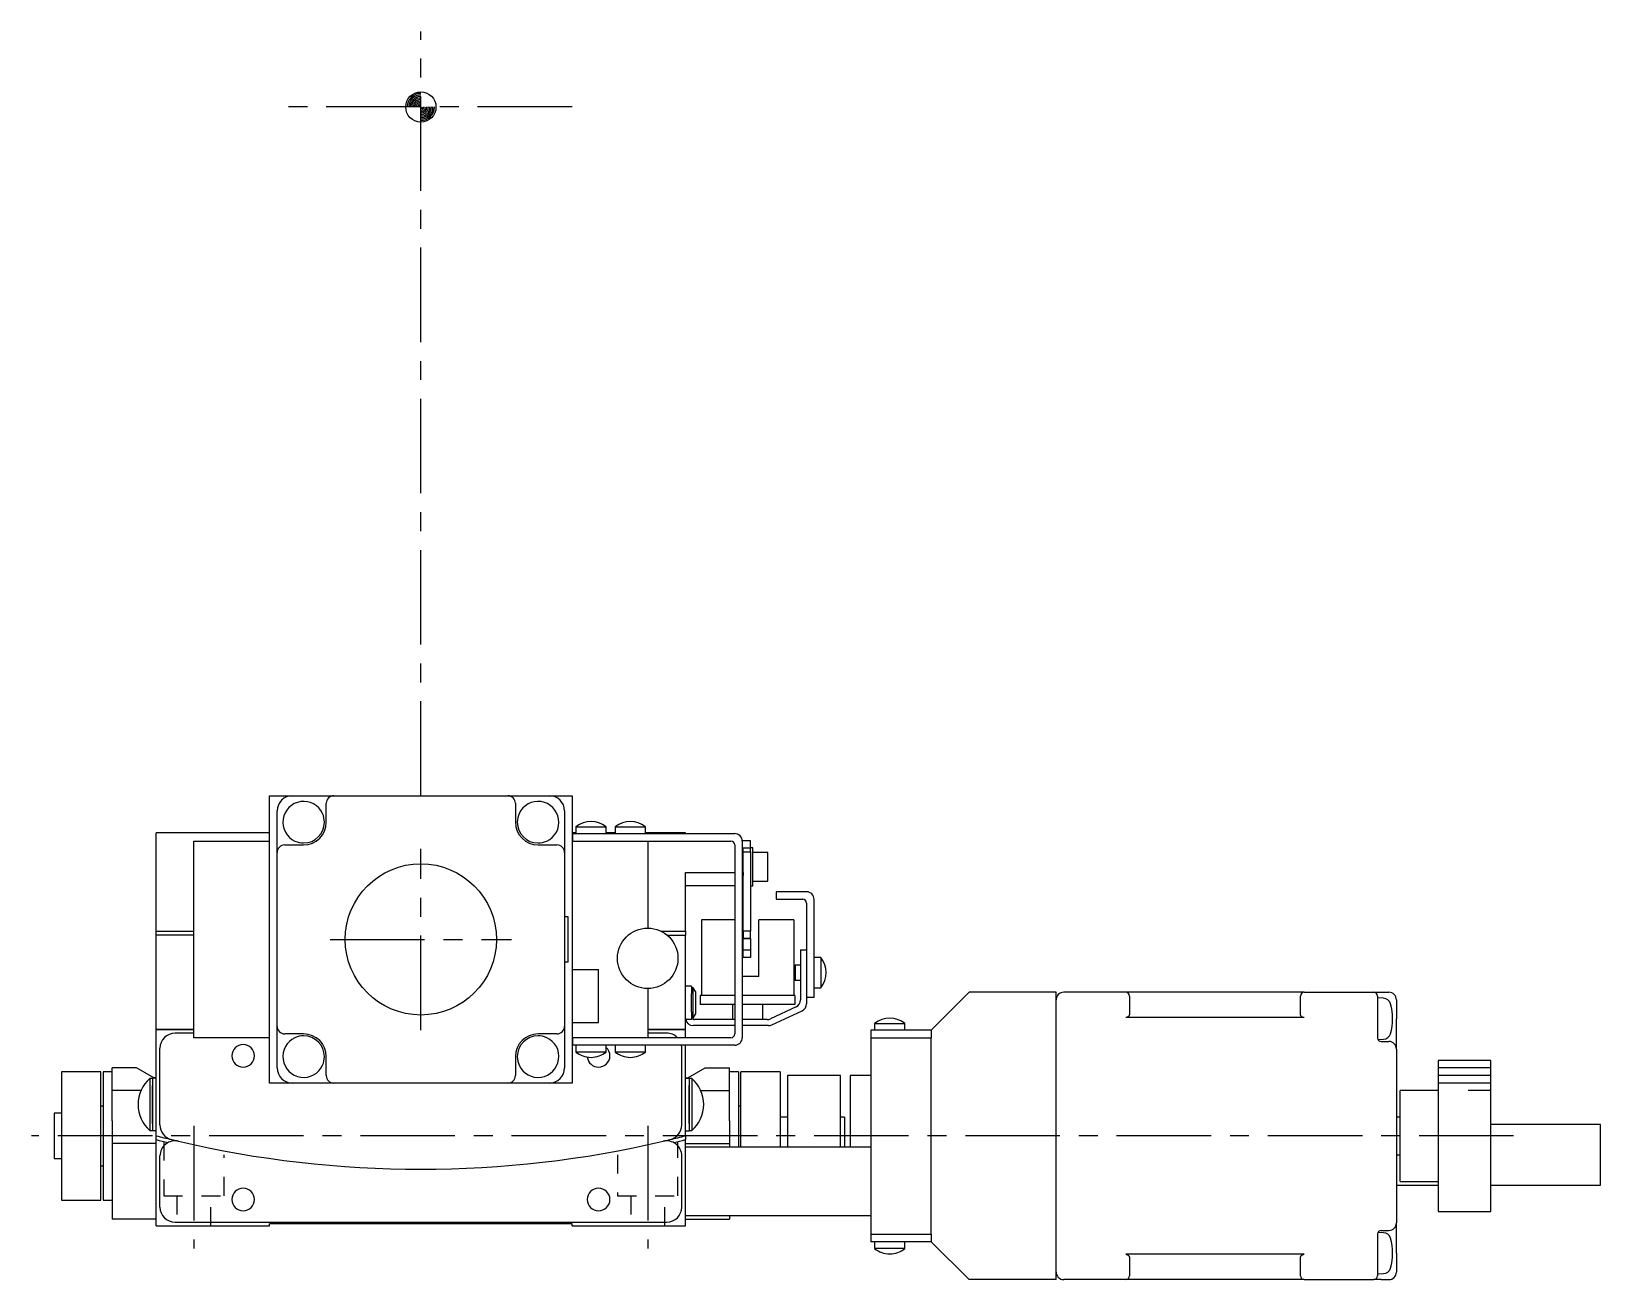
# Model space of a CAD drawing. Extents: x 118 to 838, y 27 to 540.
# Drawn here: x 202.3 to 409.7, y 55.5 to 220.6 of the extents above; entities that cross this region are included whole.
import ezdxf

# ---------------------------------------------------------------- set-up
doc = ezdxf.new("R2010")
doc.units = 0
doc.header["$LTSCALE"] = 10
doc.linetypes.add('CENTER', pattern=[2, 1.25, -0.25, 0.25, -0.25])
doc.linetypes.add('DOT', pattern=[0.5, 0.25, -0.25])
for name, color, linetype in [('1', 7, 'CONTINUOUS'), ('11', 7, 'CONTINUOUS'), ('2', 7, 'CONTINUOUS')]:
    doc.layers.add(name, color=color, linetype=linetype)

msp = doc.modelspace()

# ---------------------------------------------------------------- linework, layer by layer
at = {"layer": '1', "color": 7, "linetype": 'CONTINUOUS'}
for p, q in [((233.750001, 81.5), (233.750001, 119.5)), ((233.750001, 119.5), (236.750001, 119.5)), ((236.750001, 119.5), (240.835787, 119.5)), ((236.750001, 119.5), (238.101769, 119.5)), ((240.835787, 119.5), (242.250001, 119.5)), ((241.250001, 116), (241.250001, 118.5)), ((242.250001, 119.5), (265.250001, 119.5)), ((265.250001, 119.5), (266.664215, 119.5)), ((266.250001, 118.5), (266.250001, 116)), ((266.664215, 119.5), (270.750001, 119.5)), ((269.398233, 119.5), (270.750001, 119.5)), ((270.750001, 119.5), (273.750001, 119.5)), ((273.750001, 119.5), (273.750001, 96.5)), ((234.750001, 113.414214), (234.750001, 117.5)), ((234.750001, 116.148232), (234.750001, 117.5)), ((272.750001, 117.5), (272.750001, 113.414214)), ((272.750001, 117.5), (272.750001, 116.148232)), ((218.750001, 101.580506), (218.750001, 114.6)), ((233.750001, 114.6), (218.750001, 114.6)), ((274.250001, 114.6), (273.750001, 114.6)), ((273.850001, 113.5), (273.850001, 114.5)), ((273.850001, 114.5), (295.250001, 114.5)), ((274.250001, 115.397999), (276.250001, 115.397999)), ((274.250001, 115.397999), (274.250001, 114.5)), ((276.250001, 115.397999), (278.250001, 115.397999)), ((278.250001, 114.5), (278.250001, 115.397999)), ((279.450001, 114.6), (278.250001, 114.6)), ((279.450001, 115.397999), (281.450001, 115.397999)), ((279.450001, 115.397999), (279.450001, 114.5)), ((281.450001, 115.397999), (283.450001, 115.397999)), ((283.450001, 114.5), (283.450001, 115.397999)), ((288.750001, 114.6), (283.450001, 114.6)), ((288.750001, 114.5), (288.750001, 114.6)), ((223.750001, 87.5), (223.750001, 113.5)), ((223.750001, 113.5), (233.750001, 113.5)), ((234.750001, 112), (234.750001, 113.414214)), ((235.750001, 113), (238.250001, 113)), ((269.250001, 113), (271.750001, 113)), ((272.750001, 113.414214), (272.750001, 112)), ((273.750001, 113.5), (273.850001, 113.5)), ((273.850001, 113.5), (294.750001, 113.5)), ((283.750001, 113.5), (283.750001, 102)), ((295.250001, 113), (295.250001, 88)), ((296.244988, 113.6), (297.350001, 113.6)), ((296.250001, 113.5), (296.250001, 87.5)), ((296.350001, 112.6), (297.350001, 112.6)), ((296.350001, 109.36327), (296.350001, 112.6)), ((296.350001, 112.1), (297.350001, 112.1)), ((297.350001, 112.6), (297.350001, 113.6)), ((297.350001, 112.1), (297.350001, 112.6)), ((297.650001, 112.6), (297.350001, 112.6)), ((297.350001, 112.1), (297.350001, 101.6)), ((297.650001, 110.1), (297.650001, 112.6)), ((234.750001, 89), (234.750001, 112)), ((272.750001, 112), (272.750001, 89)), ((299.650001, 112), (297.650001, 112)), ((297.650001, 107.6), (297.650001, 110.1)), ((299.650001, 110.1), (299.650001, 112)), ((299.650001, 108.2), (299.650001, 110.1)), ((288.750001, 109.36327), (295.250001, 109.36327)), ((288.750001, 101.580506), (288.750001, 109.36327)), ((296.250001, 109.36327), (296.350001, 109.36327)), ((296.350001, 109.36327), (296.350001, 108.957718)), ((296.350001, 101.6), (296.350001, 108.957718)), ((297.650001, 108.2), (299.650001, 108.2)), ((295.250001, 107.6), (288.750001, 107.6)), ((296.350001, 107.6), (296.250001, 107.6)), ((297.350001, 107.6), (297.650001, 107.6)), ((300.750001, 106.8), (300.750001, 105.8)), ((304.750001, 106.8), (300.750001, 106.8)), ((300.750001, 105.8), (304.250001, 105.8)), ((304.750001, 105.3), (304.750001, 92.8)), ((305.750001, 92.8), (305.750001, 105.8)), ((273.250001, 103.5), (272.750001, 103.5)), ((273.250001, 97.5), (273.250001, 103.5)), ((290.850001, 103.1), (290.850001, 93.1)), ((295.250001, 103.1), (290.850001, 103.1)), ((298.450001, 95.6), (298.450001, 103.1)), ((303.050001, 103.1), (298.450001, 103.1)), ((303.050001, 103.1), (303.050001, 93.1)), ((218.750001, 101.580506), (223.750001, 101.580506)), ((218.750001, 101.055488), (218.750001, 101.580506)), ((218.750001, 88.6), (218.750001, 101.055488)), ((223.750001, 101.055488), (218.750001, 101.055488)), ((285.533249, 101.580506), (288.750001, 101.580506)), ((286.331472, 101.055488), (288.750001, 101.055488)), ((288.750001, 101.580506), (288.750001, 101.055488)), ((288.750001, 88.6), (288.750001, 101.055488)), ((297.350001, 101.6), (296.350001, 101.6)), ((296.350001, 101.6), (296.350001, 100.6)), ((296.350001, 100.6), (297.350001, 100.6)), ((297.350001, 100.6), (296.350001, 100.6)), ((296.350001, 99.1), (296.350001, 100.6)), ((297.350001, 100.6), (297.350001, 101.6)), ((297.350001, 100.6), (297.350001, 99.1)), ((296.350001, 99.1), (297.350001, 99.1)), ((296.350001, 98.1), (296.350001, 99.1)), ((297.350001, 98.1), (296.350001, 98.1)), ((297.350001, 99.1), (297.350001, 98.1)), ((303.950001, 99.1), (304.750001, 99.1)), ((303.950001, 99.1), (303.950001, 92.485003)), ((306.648, 98.1), (305.750001, 98.1)), ((306.648, 98.1), (306.648, 96.1)), ((273.250001, 97.5), (272.750001, 97.5)), ((273.750001, 96.5), (277.250001, 96.5)), ((273.750001, 96.5), (273.750001, 89.5)), ((277.250001, 89.5), (277.250001, 96.5)), ((298.450001, 95.6), (296.250001, 95.6)), ((303.250001, 97.1), (303.050001, 96.9)), ((303.250001, 97.1), (303.250001, 96.1)), ((303.950001, 97.1), (303.250001, 97.1)), ((303.250001, 96.1), (303.250001, 95.1)), ((306.648, 96.1), (306.648, 94.1)), ((283.750001, 94), (283.750001, 87.5)), ((289.550001, 94.3), (288.750001, 94.3)), ((289.550001, 94.3), (289.550001, 93.3)), ((289.761326, 94.1), (289.550001, 94.1)), ((289.761326, 90.1), (289.761326, 94.1)), ((290.050001, 93.6), (289.761326, 94.1)), ((290.050001, 93.6), (290.050001, 90.6)), ((303.050001, 95.3), (303.250001, 95.1)), ((303.250001, 95.1), (303.950001, 95.1)), ((305.750001, 94.1), (306.648, 94.1)), ((326.250001, 93.5), (321.250001, 88.5)), ((337.750001, 93.5), (326.250001, 93.5)), ((337.750001, 55.5), (337.750001, 93.5)), ((346.950001, 93.5), (338.750001, 93.5)), ((370.550001, 93.5), (346.950001, 93.5)), ((370.550001, 93.5), (379.750001, 93.5)), ((379.750001, 93.5), (380.750001, 93.5)), ((380.750001, 93.5), (381.750001, 93.5)), ((289.550001, 90.9), (289.550001, 93.3)), ((290.700001, 93.1), (290.700001, 91.9)), ((295.250001, 93.1), (290.700001, 93.1)), ((295.250001, 91.9), (290.700001, 91.9)), ((294.950001, 91.9), (294.950001, 89.9)), ((303.200001, 93.1), (296.250001, 93.1)), ((303.200001, 91.9), (296.250001, 91.9)), ((298.950001, 89.9), (298.950001, 91.9)), ((303.372619, 91.578695), (299.973569, 89.993692)), ((303.200001, 93.1), (303.200001, 91.9)), ((305.750001, 92.8), (304.750001, 92.8)), ((304.750001, 92.8), (304.750001, 91.975347)), ((347.450001, 93), (347.450001, 91.5)), ((347.450001, 91.5), (347.450001, 90.648232)), ((370.050001, 91.5), (370.050001, 93)), ((370.050001, 90.648232), (370.050001, 91.5)), ((380.250001, 93), (380.250001, 91.5)), ((381.053725, 92.707879), (380.250001, 92.75)), ((380.250001, 91.5), (380.250001, 87.414214)), ((382.750001, 92.5), (382.750001, 90)), ((273.750001, 89.5), (277.250001, 89.5)), ((273.750001, 89.5), (273.750001, 81.5)), ((288.750001, 90.1), (288.770205, 89.9)), ((289.550001, 89.9), (288.770205, 89.9)), ((289.550001, 90.9), (289.550001, 89.9)), ((289.550001, 90.1), (289.761326, 90.1)), ((289.761326, 90.1), (290.050001, 90.6)), ((295.250001, 89.9), (289.950001, 89.9)), ((299.550951, 89.9), (296.250001, 89.9)), ((300.150925, 89.193692), (304.172619, 91.069039)), ((313.750001, 89.397999), (317.750001, 89.397999)), ((313.750001, 89.397999), (313.750001, 88.5)), ((317.750001, 88.5), (317.750001, 89.397999)), ((346.974535, 90.148835), (346.950001, 90.148232)), ((370.550001, 90.148232), (346.950001, 90.148232)), ((346.99901, 90.15064), (346.974535, 90.148835)), ((347.023366, 90.153644), (346.99901, 90.15064)), ((347.047546, 90.15784), (347.023366, 90.153644)), ((347.071491, 90.163217), (347.047546, 90.15784)), ((347.095143, 90.169762), (347.071491, 90.163217)), ((347.118446, 90.17746), (347.095143, 90.169762)), ((347.141343, 90.186293), (347.118446, 90.17746)), ((347.163779, 90.196238), (347.141343, 90.186293)), ((347.185699, 90.207272), (347.163779, 90.196238)), ((347.207052, 90.219368), (347.185699, 90.207272)), ((347.227786, 90.232497), (347.207052, 90.219368)), ((347.247851, 90.246629), (347.227786, 90.232497)), ((347.267198, 90.261727), (347.247851, 90.246629)), ((347.285781, 90.277757), (347.267198, 90.261727)), ((347.303554, 90.294679), (347.285781, 90.277757)), ((347.320477, 90.312453), (347.303554, 90.294679)), ((347.336506, 90.331036), (347.320477, 90.312453)), ((347.351605, 90.350383), (347.336506, 90.331036)), ((347.365736, 90.370447), (347.351605, 90.350383)), ((347.378865, 90.391181), (347.365736, 90.370447)), ((347.390962, 90.412534), (347.378865, 90.391181)), ((347.401996, 90.434455), (347.390962, 90.412534)), ((347.411941, 90.456891), (347.401996, 90.434455)), ((347.420773, 90.479787), (347.411941, 90.456891)), ((347.428471, 90.50309), (347.420773, 90.479787)), ((347.435017, 90.526742), (347.428471, 90.50309)), ((347.440394, 90.550687), (347.435017, 90.526742)), ((347.444589, 90.574867), (347.440394, 90.550687)), ((347.447593, 90.599224), (347.444589, 90.574867)), ((347.449399, 90.623698), (347.447593, 90.599224)), ((347.450001, 90.648232), (347.449399, 90.623698)), ((370.050603, 90.623698), (370.050001, 90.648232)), ((370.052409, 90.599224), (370.050603, 90.623698)), ((370.055413, 90.574867), (370.052409, 90.599224)), ((370.059608, 90.550687), (370.055413, 90.574867)), ((370.064985, 90.526742), (370.059608, 90.550687)), ((370.071531, 90.50309), (370.064985, 90.526742)), ((370.079229, 90.479787), (370.071531, 90.50309)), ((370.088061, 90.456891), (370.079229, 90.479787)), ((370.098006, 90.434455), (370.088061, 90.456891)), ((370.10904, 90.412534), (370.098006, 90.434455)), ((370.121137, 90.391181), (370.10904, 90.412534)), ((370.134266, 90.370447), (370.121137, 90.391181)), ((370.148397, 90.350383), (370.134266, 90.370447)), ((370.163496, 90.331036), (370.148397, 90.350383)), ((370.179525, 90.312453), (370.163496, 90.331036)), ((370.196448, 90.294679), (370.179525, 90.312453)), ((370.214222, 90.277757), (370.196448, 90.294679)), ((370.232804, 90.261727), (370.214222, 90.277757)), ((370.252151, 90.246629), (370.232804, 90.261727)), ((370.272216, 90.232497), (370.252151, 90.246629)), ((370.29295, 90.219368), (370.272216, 90.232497)), ((370.314303, 90.207272), (370.29295, 90.219368)), ((370.336223, 90.196238), (370.314303, 90.207272)), ((370.358659, 90.186293), (370.336223, 90.196238)), ((370.381556, 90.17746), (370.358659, 90.186293)), ((370.404859, 90.169762), (370.381556, 90.17746)), ((370.428511, 90.163217), (370.404859, 90.169762)), ((370.452456, 90.15784), (370.428511, 90.163217)), ((370.476636, 90.153644), (370.452456, 90.15784)), ((370.500992, 90.15064), (370.476636, 90.153644)), ((370.525467, 90.148835), (370.500992, 90.15064)), ((370.550001, 90.148232), (370.525467, 90.148835)), ((382.750001, 86), (382.750001, 90)), ((218.750001, 74.529246), (218.750001, 88.6)), ((223.750001, 88.6), (218.750001, 88.6)), ((218.750001, 88.6), (223.750001, 88.6)), ((223.750001, 88.1), (221.250001, 88.1)), ((233.750001, 87.5), (223.750001, 87.5)), ((234.750001, 87.585786), (234.750001, 89)), ((234.750001, 83.5), (234.750001, 87.585786)), ((238.250001, 88), (235.750001, 88)), ((271.750001, 88), (269.250001, 88)), ((272.750001, 89), (272.750001, 87.585786)), ((272.750001, 87.585786), (272.750001, 83.5)), ((273.850001, 87.5), (273.750001, 87.5)), ((294.750001, 87.5), (273.850001, 87.5)), ((273.850001, 86.5), (273.850001, 87.5)), ((288.750001, 88.6), (283.750001, 88.6)), ((283.750001, 88.6), (288.750001, 88.6)), ((286.250001, 88.1), (283.750001, 88.1)), ((288.750001, 87.5), (288.750001, 88.6)), ((295.250001, 89.1), (289.750001, 89.1)), ((299.728306, 89.1), (296.250001, 89.1)), ((313.250001, 88.5), (313.250001, 87.5)), ((321.250001, 88.5), (313.250001, 88.5)), ((313.250001, 87.5), (321.250001, 87.5)), ((313.250001, 87.5), (313.250001, 61.5)), ((321.250001, 88.5), (321.250001, 87.5)), ((321.250001, 61.5), (321.250001, 87.5)), ((380.315038, 87.253408), (381.053725, 87.292121)), ((219.250001, 75.967166), (219.250001, 86.1)), ((295.250001, 86.5), (273.850001, 86.5)), ((274.250001, 86.5), (274.250001, 85.602001)), ((276.268114, 85.602001), (274.250001, 85.602001)), ((278.250001, 85.602001), (276.268114, 85.602001)), ((278.250001, 85.602001), (278.250001, 86.5)), ((279.450001, 86.5), (279.450001, 85.602001)), ((281.468114, 85.602001), (279.450001, 85.602001)), ((283.450001, 85.602001), (281.468114, 85.602001)), ((283.450001, 85.602001), (283.450001, 86.5)), ((288.250001, 75.967166), (288.250001, 86.1)), ((288.750001, 74.529246), (288.750001, 86.5)), ((380.750001, 87), (381.750001, 87)), ((382.750001, 86), (382.750001, 63)), ((206.250001, 83), (206.250001, 74.5)), ((211.450001, 83), (206.250001, 83)), ((211.450001, 74.5), (211.450001, 83)), ((211.750001, 83), (211.750001, 66)), ((212.950001, 83), (211.750001, 83)), ((216.151925, 83.5), (212.950001, 83.5)), ((212.950001, 80.5), (212.950001, 83.5)), ((218.452076, 82.172007), (216.151925, 83.5)), ((234.750001, 83.5), (234.750001, 84.851768)), ((241.250001, 82.5), (241.250001, 85)), ((266.250001, 85), (266.250001, 82.5)), ((272.750001, 84.851768), (272.750001, 83.5)), ((289.047926, 82.172007), (291.348077, 83.5)), ((291.348077, 83.5), (294.550001, 83.5)), ((294.550001, 80.5), (294.550001, 83.5)), ((295.750001, 83), (294.550001, 83)), ((295.750001, 83), (295.750001, 73)), ((296.050001, 74.5), (296.050001, 83)), ((301.250001, 83), (296.050001, 83)), ((301.250001, 83), (301.250001, 74.5)), ((388.250001, 84.5), (388.250001, 64.5)), ((395.250001, 84.5), (388.250001, 84.5)), ((395.250001, 64.5), (395.250001, 84.5)), ((218.250002, 82.113461), (217.907388, 82.113461)), ((217.907388, 82.113461), (217.907388, 75.213461)), ((218.750002, 82.172007), (218.250002, 82.172007)), ((218.250002, 82.172007), (218.250002, 82.163464)), ((218.250002, 82.172007), (218.250002, 82.163464)), ((218.750001, 82.163464), (218.250002, 82.163464)), ((218.250002, 82.163464), (218.250002, 75.163464)), ((218.250002, 82.163464), (218.250002, 82.114521)), ((218.250002, 82.114521), (218.250002, 81.163464)), ((218.250002, 82.113461), (218.250002, 75.213461)), ((218.250002, 78.763464), (218.250002, 81.163464)), ((236.750001, 81.5), (233.750001, 81.5)), ((240.835787, 81.5), (236.750001, 81.5)), ((238.101769, 81.5), (236.750001, 81.5)), ((242.250001, 81.5), (240.835787, 81.5)), ((265.250001, 81.5), (242.250001, 81.5)), ((266.664215, 81.5), (265.250001, 81.5)), ((270.750001, 81.5), (266.664215, 81.5)), ((270.750001, 81.5), (269.398233, 81.5)), ((273.750001, 81.5), (270.750001, 81.5)), ((288.75, 82.172007), (289.25, 82.172007)), ((288.750001, 82.163464), (289.25, 82.163464)), ((289.25, 82.172007), (289.25, 82.163464)), ((289.25, 82.172007), (289.25, 82.163464)), ((289.25, 82.163464), (289.25, 75.163464)), ((289.25, 82.163464), (289.25, 82.114521)), ((289.25, 82.114521), (289.25, 81.163464)), ((289.592614, 82.113461), (289.25, 82.113461)), ((289.25, 82.113461), (289.25, 75.213461)), ((289.25, 78.763464), (289.25, 81.163464)), ((289.592614, 82.113461), (289.592614, 75.213461)), ((302.250001, 82.5), (302.250001, 73)), ((309.250001, 82.5), (302.250001, 82.5)), ((309.250001, 73), (309.250001, 82.5)), ((310.500001, 82.5), (310.500001, 73)), ((313.250001, 82.5), (310.500001, 82.5)), ((212.950001, 76.5), (212.950001, 80.5)), ((216.732523, 80.5), (212.950001, 80.5)), ((290.767479, 80.5), (294.550001, 80.5)), ((294.550001, 76.5), (294.550001, 80.5)), ((383.250001, 68.5), (383.250001, 80.5)), ((388.250001, 80.5), (383.250001, 80.5)), ((205.250001, 77.5), (205.250001, 71.5)), ((206.250001, 77.5), (205.250001, 77.5)), ((211.750001, 78.45), (211.450001, 78.45)), ((218.250002, 76.163464), (218.250002, 78.763464)), ((289.25, 76.163464), (289.25, 78.763464)), ((296.050001, 78.45), (295.750001, 78.45)), ((302.250001, 77), (301.250001, 77)), ((309.750001, 77), (309.250001, 77)), ((309.750001, 77), (309.750001, 73)), ((383.250001, 77), (382.750001, 77)), ((212.950001, 76.5), (212.950001, 73.5)), ((217.907388, 75.213461), (218.250002, 75.213461)), ((218.250002, 76.163464), (218.250002, 75.213461)), ((218.250002, 75.213461), (218.250002, 75.163464)), ((218.750001, 75.163464), (218.250002, 75.163464)), ((288.750001, 75.163464), (289.25, 75.163464)), ((289.25, 76.163464), (289.25, 75.213461)), ((289.25, 75.213461), (289.25, 75.163464)), ((289.25, 75.213461), (289.592614, 75.213461)), ((294.550001, 76.5), (294.550001, 73.5)), ((409.749999, 76), (395.250001, 76)), ((409.749999, 68), (409.749999, 76)), ((206.250001, 74.5), (206.250001, 66)), ((211.450001, 66), (211.450001, 74.5)), ((212.950001, 73.5), (212.950001, 63.5)), ((218.750001, 73.5), (212.950001, 73.5)), ((218.750001, 74.013031), (218.750001, 74.529246)), ((218.750001, 62.6), (218.750001, 74.013031)), ((288.750001, 74.529246), (288.750001, 74.013031)), ((288.750001, 62.6), (288.750001, 74.013031)), ((288.750001, 73.5), (294.550001, 73.5)), ((313.250001, 73), (288.750001, 73)), ((294.550001, 73.5), (294.550001, 73)), ((296.050001, 73), (296.050001, 74.5)), ((301.250001, 74.5), (301.250001, 73)), ((205.250001, 71.5), (206.250001, 71.5)), ((211.450001, 70.55), (211.750001, 70.55)), ((219.250001, 65.1), (219.250001, 71.855631)), ((288.250001, 65.1), (288.250001, 71.855631)), ((382.750001, 72), (383.250001, 72)), ((383.250001, 68.5), (388.250001, 68.5)), ((382.750001, 68), (388.250001, 68)), ((395.250001, 68), (409.749999, 68)), ((206.250001, 66), (211.450001, 66)), ((211.750001, 66), (212.950001, 66)), ((388.250001, 64.5), (395.250001, 64.5)), ((218.750001, 63.5), (212.950001, 63.5)), ((218.750001, 62.6), (233.750001, 62.6)), ((221.250001, 63.1), (286.250001, 63.1)), ((273.750001, 62.9), (233.750001, 62.9)), ((233.750001, 62.6), (233.750001, 62.9)), ((273.750001, 62.6), (273.750001, 62.9)), ((273.750001, 62.6), (288.750001, 62.6)), ((288.750001, 64), (313.250001, 64)), ((288.750001, 63.5), (294.550001, 63.5)), ((294.550001, 64), (294.550001, 63.5)), ((382.750001, 59), (382.750001, 63)), ((313.250001, 61.5), (321.250001, 61.5)), ((313.250001, 61.5), (313.250001, 60.5)), ((321.250001, 60.5), (313.250001, 60.5)), ((313.750001, 60.5), (313.750001, 59.602001)), ((317.750001, 59.602001), (317.750001, 60.5)), ((321.250001, 61.5), (321.250001, 60.5)), ((321.250001, 60.5), (326.250001, 55.5)), ((380.250001, 61.585786), (380.250001, 57.5)), ((381.053725, 61.707879), (380.315038, 61.746592)), ((380.750001, 62), (381.750001, 62)), ((317.750001, 59.602001), (313.750001, 59.602001)), ((370.550001, 58.851768), (346.950001, 58.851768)), ((346.950001, 58.851768), (346.974535, 58.851165)), ((346.974535, 58.851165), (346.99901, 58.84936)), ((346.99901, 58.84936), (347.023366, 58.846356)), ((347.023366, 58.846356), (347.047546, 58.84216)), ((347.047546, 58.84216), (347.071491, 58.836783)), ((347.071491, 58.836783), (347.095143, 58.830238)), ((347.095143, 58.830238), (347.118446, 58.82254)), ((347.118446, 58.82254), (347.141343, 58.813707)), ((347.141343, 58.813707), (347.163779, 58.803762)), ((347.163779, 58.803762), (347.185699, 58.792728)), ((347.185699, 58.792728), (347.207052, 58.780632)), ((347.207052, 58.780632), (347.227786, 58.767503)), ((347.227786, 58.767503), (347.247851, 58.753371)), ((347.247851, 58.753371), (347.267198, 58.738273)), ((347.267198, 58.738273), (347.285781, 58.722243)), ((347.285781, 58.722243), (347.303554, 58.705321)), ((347.303554, 58.705321), (347.320477, 58.687547)), ((347.320477, 58.687547), (347.336506, 58.668964)), ((347.336506, 58.668964), (347.351605, 58.649617)), ((347.351605, 58.649617), (347.365736, 58.629553)), ((347.365736, 58.629553), (347.378865, 58.608819)), ((347.378865, 58.608819), (347.390962, 58.587466)), ((347.390962, 58.587466), (347.401996, 58.565545)), ((347.401996, 58.565545), (347.411941, 58.543109)), ((347.411941, 58.543109), (347.420773, 58.520213)), ((347.420773, 58.520213), (347.428471, 58.49691)), ((347.428471, 58.49691), (347.435017, 58.473258)), ((347.435017, 58.473258), (347.440394, 58.449313)), ((347.440394, 58.449313), (347.444589, 58.425133)), ((347.444589, 58.425133), (347.447593, 58.400776)), ((347.447593, 58.400776), (347.449399, 58.376302)), ((347.449399, 58.376302), (347.450001, 58.351768)), ((347.450001, 58.351768), (347.450001, 57.5)), ((370.050001, 58.351768), (370.050603, 58.376302)), ((370.050001, 57.5), (370.050001, 58.351768)), ((370.050603, 58.376302), (370.052409, 58.400776)), ((370.052409, 58.400776), (370.055413, 58.425133)), ((370.055413, 58.425133), (370.059608, 58.449313)), ((370.059608, 58.449313), (370.064985, 58.473258)), ((370.064985, 58.473258), (370.071531, 58.49691)), ((370.071531, 58.49691), (370.079229, 58.520213)), ((370.079229, 58.520213), (370.088061, 58.543109)), ((370.088061, 58.543109), (370.098006, 58.565545)), ((370.098006, 58.565545), (370.10904, 58.587466)), ((370.10904, 58.587466), (370.121137, 58.608819)), ((370.121137, 58.608819), (370.134266, 58.629553)), ((370.134266, 58.629553), (370.148397, 58.649617)), ((370.148397, 58.649617), (370.163496, 58.668964)), ((370.163496, 58.668964), (370.179525, 58.687547)), ((370.179525, 58.687547), (370.196448, 58.705321)), ((370.196448, 58.705321), (370.214222, 58.722243)), ((370.214222, 58.722243), (370.232804, 58.738273)), ((370.232804, 58.738273), (370.252151, 58.753371)), ((370.252151, 58.753371), (370.272216, 58.767503)), ((370.272216, 58.767503), (370.29295, 58.780632)), ((370.29295, 58.780632), (370.314303, 58.792728)), ((370.314303, 58.792728), (370.336223, 58.803762)), ((370.336223, 58.803762), (370.358659, 58.813707)), ((370.358659, 58.813707), (370.381556, 58.82254)), ((370.381556, 58.82254), (370.404859, 58.830238)), ((370.404859, 58.830238), (370.428511, 58.836783)), ((370.428511, 58.836783), (370.452456, 58.84216)), ((370.452456, 58.84216), (370.476636, 58.846356)), ((370.476636, 58.846356), (370.500992, 58.84936)), ((370.500992, 58.84936), (370.525467, 58.851165)), ((370.525467, 58.851165), (370.550001, 58.851768)), ((382.750001, 59), (382.750001, 56.5)), ((347.450001, 57.5), (347.450001, 56)), ((370.050001, 56), (370.050001, 57.5)), ((380.250001, 57.5), (380.250001, 56)), ((380.250001, 56.25), (381.053725, 56.292121)), ((337.750001, 55.5), (326.250001, 55.5)), ((346.950001, 55.5), (338.750001, 55.5)), ((370.550001, 55.5), (346.950001, 55.5)), ((370.550001, 55.5), (379.750001, 55.5)), ((380.750001, 55.5), (379.750001, 55.5)), ((380.750001, 55.5), (381.750001, 55.5))]:
    msp.add_line(p, q, dxfattribs=at)
at = {"layer": '1', "color": 4, "linetype": 'DOT'}
for p, q in [((219.750001, 73.760678), (219.750001, 66.6)), ((287.750001, 66.6), (287.750001, 73.760472)), ((227.750001, 66.6), (227.750001, 72.018054)), ((279.750001, 72.017894), (279.750001, 66.6)), ((219.750001, 66.6), (227.750001, 66.6)), ((221.500001, 66.6), (221.500001, 62.6)), ((226.000001, 62.6), (226.000001, 66.6)), ((279.750001, 66.6), (287.750001, 66.6)), ((281.500001, 66.6), (281.500001, 62.6)), ((286.000001, 62.6), (286.000001, 66.6))]:
    msp.add_line(p, q, dxfattribs=at)
at = {"layer": '1', "color": 7, "linetype": 'CONTINUOUS'}
for centre, radius in [((253.750001, 210.6), 2), ((253.750001, 100.5), 10), ((283.750001, 98), 4)]:
    msp.add_circle(centre, radius, dxfattribs=at)
for centre, radius, start, end in [((253.750001, 210.6), 1.8, 90, 180), ((253.750001, 210.6), 1.6, 90, 180), ((253.750001, 210.6), 1.4, 90, 179.999955), ((253.750001, 210.6), 1.2, 90, 179.99997), ((253.750001, 210.6), 1, 90, 179.999964), ((253.749999, 210.600002), 0.799999, 89.999799, 180.000086), ((253.750001, 210.6), 0.6, 89.99994, 180), ((253.750001, 210.6), 0.4, 90, 180), ((253.750001, 210.6), 0.2, 90, 180), ((253.750001, 210.6), 0.6, 269.99994, 0), ((253.750001, 210.6), 1.8, 270, 0), ((253.750001, 210.6), 1.6, 270, 0), ((253.750001, 210.6), 0.4, 270, 0), ((253.750001, 210.6), 0.2, 270, 0), ((253.750001, 210.6), 1.2, 270, 359.99997), ((253.750001, 210.6), 1.4, 270, 359.999955), ((253.750001, 210.6), 1, 270, 359.999964), ((253.749999, 210.600002), 0.799999, 270.000201, 359.999914), ((236.750001, 117.5), 2, 90, 180), ((238.250001, 116), 2.75, 24.619977, 245.380023), ((242.250001, 118.5), 1, 90, 180), ((265.250001, 118.5), 1, 0, 90), ((269.250001, 116), 2.75, 294.619977, 155.380023), ((270.750001, 117.5), 2, 0, 90), ((238.246968, 116.007524), 2.749634, 359.843221, 24.451125), ((269.261527, 116.005696), 2.758123, 155.587333, 180.118321), ((238.250001, 116), 3, 270, 0), ((238.250001, 116), 2.746592, 270, 0), ((269.250001, 116), 3, 180, 270), ((269.250001, 116), 2.746592, 180, 270), ((276.250001, 112.9), 3.2, 51.317813, 128.682187), ((281.450001, 112.9), 3.2, 51.317813, 128.682187), ((295.250001, 113.5), 1, 0, 90), ((235.750001, 112), 1, 90, 180), ((238.244293, 116.011467), 2.758065, 245.587069, 270.118585), ((269.257513, 116.003088), 2.749689, 269.84347, 294.450875), ((271.750001, 112), 1, 0, 90), ((294.750001, 113), 0.5, 0, 90), ((304.750001, 105.8), 1, 0, 90), ((304.250001, 105.3), 0.5, 0, 90), ((304.150001, 96.1), 3.2, 321.317813, 38.682187), ((338.750001, 92.5), 1, 90, 180), ((346.950001, 93), 0.5, 0, 90), ((370.550001, 93), 0.5, 90, 180), ((379.750001, 93), 0.5, 0, 90), ((381.750001, 92.5), 1, 0, 90), ((302.950001, 92.485003), 1, 295, 0), ((303.750001, 91.975347), 1, 295, 0), ((381.001389, 91.709249), 1, 16.551336, 87.000028), ((375.250001, 90), 7, 343.448632, 16.551368), ((289.750001, 90.1), 1, 191.536959, 270), ((289.950001, 90.3), 0.4, 210, 270), ((299.550951, 90.9), 1, 270, 295), ((315.750001, 86.9), 3.2, 51.317813, 128.682187), ((221.250001, 86.1), 2, 90, 180), ((235.750001, 89), 1, 180, 270), ((238.250001, 85), 2.75, 114.619977, 335.380023), ((238.242477, 84.996967), 2.749634, 89.843221, 114.451125), ((238.250001, 85), 3, 0, 90), ((238.250001, 85), 2.746592, 0, 90), ((269.250001, 85), 3, 90, 180), ((269.250001, 85), 2.746592, 90, 180), ((269.250001, 85), 2.75, 204.619977, 65.380023), ((269.255697, 84.988474), 2.758123, 65.587333, 90.118321), ((271.750001, 89), 1, 270, 0), ((286.250001, 86.1), 2, 44.427004, 90), ((294.750001, 88), 0.5, 270, 0), ((295.250001, 87.5), 1, 270, 0), ((299.728306, 90.1), 1, 270, 295), ((380.750001, 87.5), 0.5, 180, 270), ((381.001389, 88.290751), 1, 272.999972, 343.448664), ((230.250001, 85.1), 1.5, 0, 270), ((230.250001, 85.1), 1.5, 270, 0), ((276.250001, 88.1), 3.2, 231.317813, 270), ((276.250001, 88.1), 3.2, 270, 308.682187), ((277.250001, 85.1), 1.5, 270, 0), ((277.250001, 85.1), 1.5, 0, 48.189685), ((281.450001, 88.1), 3.2, 231.317813, 270), ((281.450001, 88.1), 3.2, 270, 308.682187), ((286.250001, 86.1), 2, 0, 11.536959), ((381.750001, 86), 1, 0, 90), ((236.750001, 83.5), 2, 180, 270), ((238.238527, 84.994293), 2.758072, 335.587101, 0.118554), ((269.253089, 84.992488), 2.749689, 179.84347, 204.450875), ((270.750001, 83.5), 2, 270, 0), ((277.250001, 85.1), 1.5, 186.202835, 270), ((220.950002, 78.663461), 4.6, 131.409623, 228.590379), ((242.250001, 82.5), 1, 180, 270), ((265.250001, 82.5), 1, 270, 0), ((286.55, 78.663461), 4.6, 311.409621, 48.590377), ((221.250001, 75.967166), 2, 180, 256.428593), ((286.250001, 75.967166), 2, 283.571407, 0), ((253.750001, 210.6), 140.5, 255.575128, 256.428593), ((253.750001, 210.6), 141, 255.627383, 256.281799), ((221.250001, 71.855631), 2, 76.816519, 180), ((253.750001, 210.6), 140.5, 256.428593, 256.816519), ((253.750001, 210.6), 140.5, 256.816519, 283.183481), ((253.750001, 210.6), 140.5, 256.816519, 283.183481), ((253.750001, 210.6), 140.5, 283.183481, 283.571407), ((286.250001, 71.855631), 2, 0, 103.183481), ((253.750001, 210.6), 140.5, 283.571407, 284.424872), ((253.750001, 210.6), 141, 283.718201, 284.372617), ((230.250001, 66.1), 1.5, 0, 270), ((277.250001, 66.1), 1.5, 0, 270), ((221.250001, 65.1), 2, 180, 270), ((230.250001, 66.1), 1.5, 270, 0), ((277.250001, 66.1), 1.5, 270, 0), ((286.250001, 65.1), 2, 270, 0), ((381.750001, 63), 1, 270, 0), ((380.750001, 61.5), 0.5, 90, 180), ((381.001389, 60.709249), 1, 16.551336, 87.000028), ((375.250001, 59), 7, 343.448632, 16.551368), ((315.750001, 62.1), 3.2, 231.317813, 270), ((315.750001, 62.1), 3.2, 270, 308.682187), ((338.750001, 56.5), 1, 180, 270), ((381.001389, 57.290751), 1, 272.999972, 343.448664), ((381.750001, 56.5), 1, 270, 0), ((346.950001, 56), 0.5, 270, 0), ((370.550001, 56), 0.5, 180, 270), ((379.750001, 56), 0.5, 270, 0)]:
    msp.add_arc(centre, radius, start, end, dxfattribs=at)
at = {"layer": '11', "color": 4, "linetype": 'CENTER'}
for p, q in [((253.750001, 119.5), (253.750001, 220.6)), ((273.750001, 210.6), (233.750001, 210.6)), ((253.750001, 88.5), (253.750001, 112.5)), ((241.750001, 100.5), (265.750001, 100.5)), ((223.750001, 75.82845), (223.750001, 59.6)), ((283.750001, 75.82845), (283.750001, 59.6)), ((398.250001, 74.5), (202.250001, 74.5))]:
    msp.add_line(p, q, dxfattribs=at)
at = {"layer": '2', "color": 4, "linetype": 'CONTINUOUS'}
for p, q in [((395.250001, 83.5), (388.250001, 83.5)), ((395.250001, 82.5), (388.250001, 82.5)), ((395.250001, 81.5), (388.250001, 81.5)), ((395.250001, 80.5), (392.250001, 80.5))]:
    msp.add_line(p, q, dxfattribs=at)

doc.saveas('drawing.dxf')
